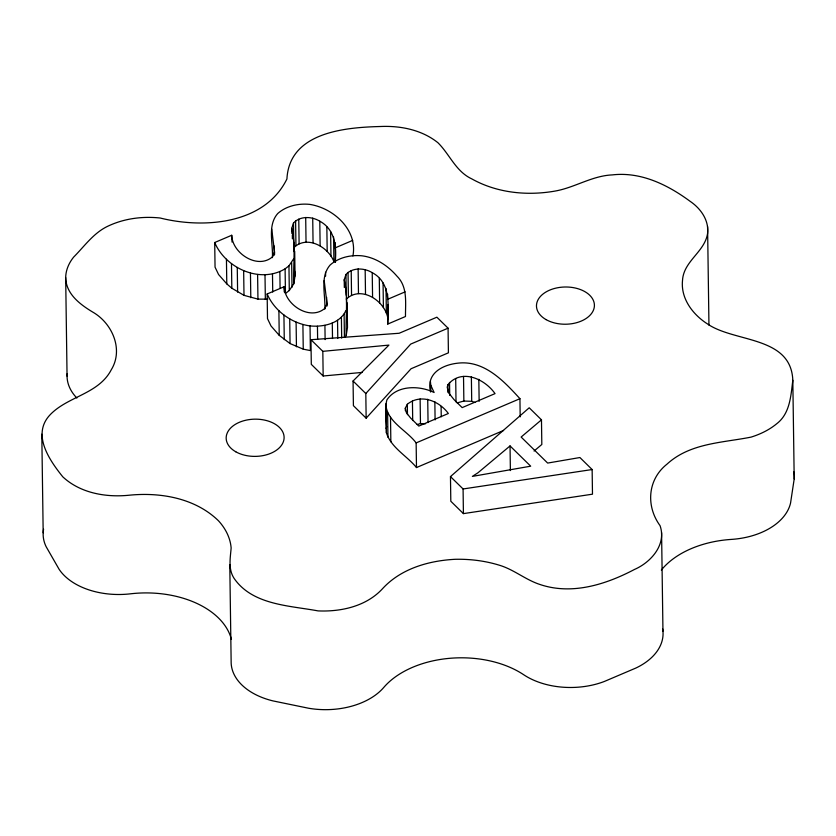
<?xml version="1.0" encoding="UTF-8"?>
<svg xmlns="http://www.w3.org/2000/svg" width="836" height="836" viewBox="0 0 836 836"><rect width="100%" height="100%" fill="white"/><g stroke="black" fill="none" stroke-linecap="round" stroke-linejoin="round"><path stroke-width="1.25" d="M67.058 376.116L65.678 277.521C65.825 269.986 68.939 262.953 73.61 257.143C84.54 246.181 93.747 232.69 108.21 226.034C124.324 218.457 142.538 216.127 160.167 218.008C203.953 228.959 264.688 224.382 286.926 178.956C289.35 132.339 344.672 127.406 380.349 126.508C400.528 125.588 421.835 129.82 437.897 142.695C449.716 154.346 455.756 171.422 471.765 178.873C496.877 192.959 526.993 196.011 555.062 191.078C574.719 187.63 592.024 175.779 612.276 174.902C640.909 171.579 667.692 184.766 690.118 201.319C700.641 208.394 709.179 220.317 707.569 233.537C704.717 252.023 683.534 261.051 682.51 280.447C680.619 298.598 692.845 314.587 707.455 323.919C734.583 342.666 791.075 335.8 792.821 380.338L794.2 478.934L790.563 503.021A65.657 42.197 -0.8 0 1 731.343 539.408A87.54 56.273 -0.8 0 0 661.339 570.079M335.163 262.232C336.887 246.965 334.902 229.283 319.791 221.206C311.933 216.336 300.103 215.772 293.509 223.024L291.774 228.301L291.848 233.484M324.838 309.101C325.653 294.763 319.676 276.956 330.157 264.991C338.705 257.415 350.786 254.719 361.967 255.816C375.803 257.54 387.977 265.785 396.943 276.131C407.853 286.905 405.366 302.632 405.481 316.51L387.747 324.065C388.113 306.154 391.332 282.777 372.229 272.661C364.371 267.792 352.541 267.238 345.958 274.48L344.213 279.757L344.327 287.542M387.747 324.065L387.768 304.503M792.821 380.338C790.835 395.741 790.135 413.569 776.592 423.852C769.11 429.997 760.311 434.218 751.115 437.103C722.241 442.871 690.013 442.965 666.95 464.189C647.482 479.613 645.82 506.167 660.043 525.635C666.752 544.591 650.91 562.346 634.472 569.462C605.807 584.542 571.855 595.326 539.847 584.448C525.259 579.682 513.409 569.149 498.538 564.969C484.514 560.747 469.895 558.981 455.275 559.294C428.732 560.653 400.789 568.647 382.397 588.847C366.252 606.33 341.067 611.91 318.077 610.897C289.277 605.536 252.514 605.107 234.07 578.334C228.082 569.149 230.297 558.176 231.144 547.977C230.318 537.684 225.396 528.352 218.509 520.807C195.227 498.078 160.439 492.07 129.078 495.225C105.911 497.566 80.361 493.198 62.815 476.854C49.105 459.831 31.047 433.633 50.871 413.998C68.782 396.086 98.732 393.881 111.292 369.742C123.801 349.344 112.128 323.083 92.639 312.027C79.922 304.335 65.929 293.864 65.678 277.521M293.446 259.118L288.953 265.869L285.097 268.826L285.442 293.478L289.298 290.51L293.791 283.77C292.997 265.054 295.965 246.683 291.774 228.301M293.791 283.77L295.045 275.985L294.7 251.333M345.341 336.981L346.24 335.226C345.446 316.52 348.403 298.138 344.213 279.757M346.24 335.226L347.494 327.44L347.149 302.799M272.4 257.645C273.205 243.307 267.227 225.501 277.719 213.535C286.267 205.949 298.347 203.263 309.529 204.36C333.459 207.965 357.892 229.858 352.917 255.973M430.592 391.959C425.743 373.389 442.652 364.684 458.201 363.127C484.41 360.211 503.962 381.195 519.94 398.699L520.191 416.861M503.575 430.456L416.485 467.554C406.944 455.85 391.258 447.866 386.399 432.829C386.681 421.94 384.184 410.58 386.869 399.932C396.703 384.978 419.473 385.312 434.103 392.502L430.728 385.124L430.446 381.582M386.169 428.544L386.692 426.559M447.897 384.738L447.218 387.256L448.733 393.004L454.084 399.671L462.172 407.613L495.037 393.62C484.723 378.907 461.503 368.164 447.897 384.738L448.012 392.523M271.742 229.116L274.532 252.023L272.651 256.694C257.791 269.934 232.199 253.298 231.718 235.271L214.706 242.524L215.051 267.165L218.562 274.511L226.786 283.874L231.823 288.221L243.997 295.338L257.948 299.121L267.844 299.152M324.19 280.572L326.98 303.478L325.099 308.15C310.229 321.39 284.648 304.753 284.167 286.727L267.154 293.979L267.499 318.631L271.01 325.967L279.234 335.34L290.061 343.565L303.249 349.166L310.386 350.577L310.041 325.925C291.68 323.396 274.511 311.055 267.154 293.979M310.041 325.925C323.135 327.221 339.928 323.689 345.895 310.574M405.324 408.167L407.32 404.258C420.644 393.338 439.213 400.841 448.347 413.496L418.815 426.078L410.675 418.094L406.442 412.775L405.324 408.167L405.366 410.758M366.147 418.178L365.813 393.526L410.716 344.087L448.075 328.182L448.409 352.823L411.061 368.739L366.147 418.178L353.409 405.669L353.064 381.017L388.918 345.101L322.821 351.339L310.961 339.719L399.159 333.261L436.873 317.199L448.075 328.182M293.854 247.675C306.864 234.832 328.235 246.798 333.919 261.616L333.574 236.964M346.303 299.131C361.142 284.951 385.354 301.033 387.967 318.777M541.477 419.829L521.131 437.04L547.653 463.071L579.912 457.532L592.139 469.539L592.484 494.18L463.416 513.617L450.813 501.245L450.468 476.593L529.209 407.79L541.477 419.829L541.822 444.48L534.068 451.032M510.044 445.922L478.004 472.748L472.382 476.395L530.693 466.185L510.044 445.922L510.388 470.574M214.706 242.524C225.511 268.178 259.986 283.916 285.097 268.826M334.964 247.958L352.698 240.402M387.402 299.413L405.136 291.858M385.824 403.892C386.556 421.657 406.735 430.195 416.14 442.902L519.94 398.699M417.164 424.51L420.466 423.612L425.534 423.779M457.156 402.879L463.865 401.05L471.713 401.311L474.911 402.43M450.468 476.593L463.081 488.966L592.139 469.539M310.961 339.719L311.305 364.36L323.166 375.991L362.092 372.428M353.064 381.017L365.813 393.526M294.659 271.01L295.045 275.985M707.58 226.493L708.949 325.089M661.579 532.605L662.958 631.201M478.829 379.283L479.143 401.332M471.368 376.66L471.713 401.311M463.52 376.409L463.865 401.05M463.081 488.966L463.416 513.617M455.693 378.541L456.017 401.886M449.538 382.439L449.716 395.407M441.105 406.39L441.251 416.777M434.845 401.74L435.096 419.902M430.728 385.124L430.822 391.614M427.719 399.221L428.053 422.577M420.121 398.96L420.466 423.612M416.14 442.902L416.485 467.554M412.43 401.071L412.702 420.529M407.32 404.258L407.466 414.635M390.506 417.185L390.851 441.826M387.622 294.126L387.674 298.024M386.013 288.42L386.357 313.072M387.611 412.608L387.956 437.249M386.054 408.177L386.399 432.829M383.066 282.934L383.41 307.585M379.293 278.315L379.638 302.966M372.229 272.661L372.574 297.313M365.165 269.547L365.51 294.188M358.132 268.889L358.477 293.54M351.204 270.624L351.548 295.275M348.048 272.369L348.393 297.02M346.522 297.971L346.815 318.735M345.958 274.48L346.24 295.233M344.108 314.085L344.432 337.43M341.401 317.325L341.684 338.078M337.535 320.282L337.786 338.444M335.173 242.67L335.445 262.128M332.289 322.957L332.509 338.517M330.617 231.478L330.962 256.119M326.845 226.859L327.19 251.511M326.98 303.478L327.012 306.07M326.646 297.397L326.751 305.182M325.559 272.243L325.612 276.141M324.922 325.34L325.12 339.604M322.821 351.339L323.166 375.991M319.791 221.206L320.136 245.857M317.45 326.259L317.628 339.238M312.716 218.081L313.061 242.733M305.694 217.433L306.039 242.074M302.904 324.514L303.249 349.166M298.765 219.168L299.11 243.809M295.61 220.913L295.944 245.565M296.101 322.142L296.446 346.794M294.021 242.628L294.147 251.709M293.509 223.024L293.781 242.482M292.339 234.906L292.391 238.803M291.659 262.629L292.004 287.27M288.953 265.869L289.298 290.51M289.716 318.913L290.061 343.565M284.167 286.727L284.24 291.921M283.926 315.026L284.271 339.677M279.851 271.491L280.081 288.357M278.89 310.689L279.234 335.34M274.532 252.023L274.563 254.614M274.198 245.941L274.323 255.022M272.484 273.884L272.735 292.046M265.002 274.804L265.346 299.455M257.603 274.469L257.948 299.121M250.455 273.058L250.8 297.71M243.652 270.686L243.997 295.338M237.267 267.457L237.612 292.109M232.011 239.483L232.042 242.074M231.718 235.271L231.781 239.169M231.478 263.57L231.823 288.221M226.441 259.233L226.786 283.874M229.785 564.593L231.164 663.188A65.657 42.197 -0.8 0 0 273.017 700.913L308.693 708.259A65.657 42.197 -0.8 0 0 383.766 687.443A87.54 56.273 -0.8 0 1 523.744 674.767A65.657 42.197 -0.8 0 0 604.313 681.486L635.851 668.058A65.657 42.197 -0.8 0 0 662.645 628.86M41.8 434.187L43.179 532.783M43.577 529.261A65.657 42.197 -0.8 0 0 46.126 546.671L59.084 569.253A65.657 42.197 -0.8 0 0 130.458 593.821A87.54 56.273 -0.8 0 1 231.426 639.425M793.813 471.901A65.657 42.197 -0.8 0 1 794.2 478.934M76.87 398.03A65.657 42.197 -0.8 0 1 67.141 373.765M235.773 451.774A28.967 18.611 -0.8 0 0 283.477 441.408A28.967 18.611 -0.8 0 0 246.192 420.142A28.967 18.611 -0.8 0 0 235.773 451.774M546.075 319.613A28.967 18.611 -0.8 0 0 593.779 309.247A28.967 18.611 -0.8 0 0 556.494 287.981A28.967 18.611 -0.8 0 0 546.075 319.613"/></g></svg>
